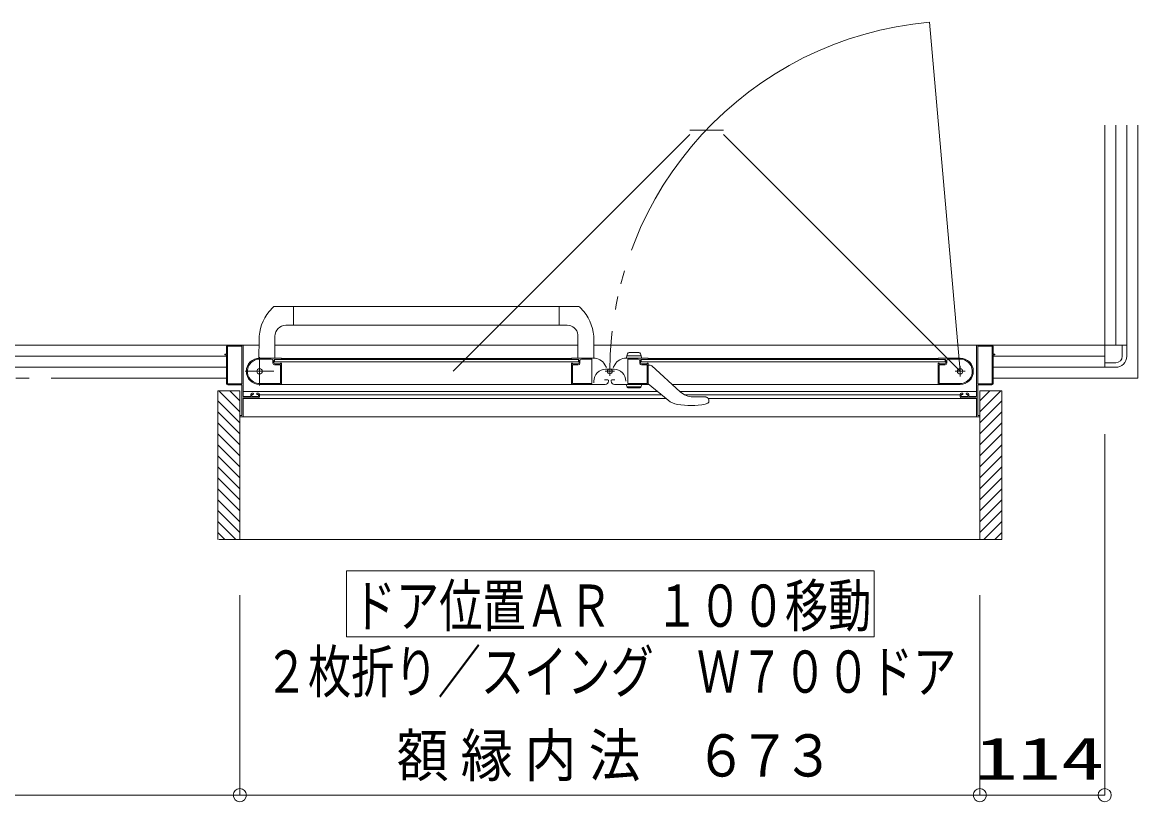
# Model space of a CAD drawing. Units: millimetres on the paper. Extents: x -305 to 305, y -152 to 152.
# Drawn here: x -202.6 to -151.9, y -68.2 to -32.7 of the extents above; entities that cross this region are included whole.
import ezdxf
from ezdxf.enums import TextEntityAlignment as Align

# ---------------------------------------------------------------- set-up
doc = ezdxf.new("R2010")
doc.units = ezdxf.units.MM
doc.linetypes.add('LONG_CHAIN', pattern=[21, 18, -1, 1, -1])
doc.linetypes.add('LONG_DOUBLE_CHAIN', pattern=[21.8, 18, -1, 0.6, -0.6, 0.6, -1])
doc.layers.add('0-0_0', color=7, linetype='Continuous', lineweight=9)
doc.layers.add('0-1_VIEW0001', color=7, linetype='Continuous', lineweight=9)
doc.styles.add('ＭＳ ゴシック', font='')
doc.styles.get('ＭＳ ゴシック').set_extended_font_data('MS Gothic')

# ---------------------------------------------------------------- blocks, each defined once
blk = doc.blocks.new('_ORIGIN')
at = {"layer": '0-0_0'}
blk.add_line((0, 0), (-1, 0), dxfattribs=at)
blk.add_circle((0, 0), 0.5, dxfattribs=at)

msp = doc.modelspace()

# ---------------------------------------------------------------- linework, layer by layer
at = {"layer": '0-1_VIEW0001', "linetype": 'LONG_DOUBLE_CHAIN'}
for p, q in [((-161.397, -32.747), (-160.009, -48.611)), ((-151.934, -37.426), (-151.934, -48.926)), ((-183.056, -48.611), (-172.296, -37.851)), ((-172.296, -37.651), (-170.77, -37.651)), ((-160.009, -48.611), (-170.77, -37.851)), ((-244.934, -48.926), (-193.359, -48.926)), ((-158.509, -48.926), (-151.934, -48.926))]:
    msp.add_line(p, q, dxfattribs=at)
at = {"layer": '0-1_VIEW0001'}
for p, q in [((-153.434, -48.426), (-153.434, -37.426)), ((-152.934, -47.426), (-152.934, -37.426)), ((-152.434, -37.426), (-152.434, -47.426)), ((-152.434, -47.426), (-152.434, -37.426)), ((-191.423, -45.888), (-191.238, -45.689)), ((-190.309, -45.661), (-191.169, -45.661)), ((-190.309, -45.661), (-177.374, -45.661)), ((-190.309, -46.516), (-190.309, -45.661)), ((-178.235, -46.516), (-178.235, -45.661)), ((-177.122, -45.887), (-177.305, -45.689)), ((-190.309, -46.516), (-190.664, -46.516)), ((-190.309, -46.511), (-178.235, -46.511)), ((-178.235, -46.516), (-177.88, -46.516)), ((-191.164, -47.016), (-191.164, -48.011)), ((-177.385, -46.947), (-177.385, -48.001)), ((-193.359, -47.476), (-193.359, -47.811)), ((-193.314, -47.486), (-193.314, -49.166)), ((-193.311, -47.426), (-191.885, -47.426)), ((-192.674, -47.471), (-193.299, -47.471)), ((-192.659, -49.166), (-192.659, -47.486)), ((-192.609, -49.746), (-192.609, -47.451)), ((-191.884, -47.184), (-191.887, -48.001)), ((-191.159, -47.426), (-177.385, -47.426)), ((-176.66, -47.184), (-176.657, -48.001)), ((-152.434, -47.426), (-176.659, -47.426)), ((-176.659, -47.426), (-158.559, -47.426)), ((-159.259, -49.746), (-159.259, -47.451)), ((-159.209, -49.166), (-159.209, -47.486)), ((-159.194, -47.471), (-158.569, -47.471)), ((-158.554, -47.486), (-158.554, -49.166)), ((-158.509, -47.476), (-158.509, -47.811)), ((-152.834, -47.426), (-152.434, -47.426)), ((-152.634, -47.426), (-152.634, -47.926)), ((-152.434, -47.426), (-152.434, -47.926)), ((-193.359, -47.926), (-243.434, -47.926)), ((-193.434, -47.836), (-193.434, -47.856)), ((-193.374, -47.826), (-193.424, -47.826)), ((-193.424, -47.866), (-193.374, -47.866)), ((-193.359, -47.881), (-193.359, -49.176)), ((-190.874, -48.011), (-191.859, -48.011)), ((-191.329, -48.056), (-191.859, -48.056)), ((-191.254, -48.246), (-191.254, -48.131)), ((-191.209, -48.226), (-191.209, -48.101)), ((-191.184, -48.176), (-191.184, -48.076)), ((-177.359, -48.076), (-191.184, -48.076)), ((-177.359, -48.176), (-191.184, -48.176)), ((-190.881, -48.074), (-190.867, -48.066)), ((-177.684, -48.026), (-190.859, -48.026)), ((-190.859, -48.053), (-190.859, -48.026)), ((-177.684, -48.026), (-177.684, -48.053)), ((-177.677, -48.066), (-177.663, -48.074)), ((-177.669, -48.011), (-176.683, -48.011)), ((-177.359, -48.076), (-177.359, -48.176)), ((-177.334, -48.101), (-177.334, -48.226)), ((-177.294, -48.131), (-177.294, -48.246)), ((-176.769, -48.056), (-177.219, -48.056)), ((-176.754, -49.151), (-176.754, -48.071)), ((-174.199, -48.011), (-175.186, -48.011)), ((-175.184, -48.011), (-175.132, -47.817)), ((-174.51, -47.911), (-175.157, -47.911)), ((-175.114, -49.151), (-175.114, -48.071)), ((-175.099, -48.056), (-174.649, -48.056)), ((-175.059, -47.761), (-174.608, -47.761)), ((-174.574, -48.131), (-174.574, -48.246)), ((-174.484, -48.011), (-174.536, -47.817)), ((-174.534, -48.101), (-174.534, -48.226)), ((-174.509, -48.076), (-160.684, -48.076)), ((-174.509, -48.076), (-174.509, -48.176)), ((-174.509, -48.176), (-160.684, -48.176)), ((-174.192, -48.066), (-174.206, -48.074)), ((-174.184, -48.026), (-161.009, -48.026)), ((-174.184, -48.026), (-174.184, -48.053)), ((-161.009, -48.053), (-161.009, -48.026)), ((-160.988, -48.074), (-161.002, -48.066)), ((-160.994, -48.011), (-160.009, -48.011)), ((-160.684, -48.176), (-160.684, -48.076)), ((-160.659, -48.226), (-160.659, -48.101)), ((-160.614, -48.246), (-160.614, -48.131)), ((-160.539, -48.056), (-160.009, -48.056)), ((-158.509, -47.881), (-158.509, -49.176)), ((-153.434, -47.926), (-158.509, -47.926)), ((-158.494, -47.826), (-158.444, -47.826)), ((-158.444, -47.866), (-158.494, -47.866)), ((-158.434, -47.836), (-158.434, -47.856)), ((-153.434, -48.426), (-153.434, -48.026)), ((-243.434, -48.426), (-193.359, -48.426)), ((-193.359, -48.426), (-243.434, -48.426)), ((-190.919, -48.321), (-191.179, -48.321)), ((-190.934, -48.276), (-191.159, -48.276)), ((-190.909, -49.151), (-190.909, -48.331)), ((-190.888, -48.236), (-190.894, -48.236)), ((-190.867, -48.247), (-190.881, -48.238)), ((-190.859, -49.201), (-190.859, -48.26)), ((-177.684, -49.211), (-177.684, -48.26)), ((-177.663, -48.238), (-177.677, -48.247)), ((-177.649, -48.236), (-177.655, -48.236)), ((-177.634, -48.336), (-177.634, -49.151)), ((-177.369, -48.321), (-177.619, -48.321)), ((-177.384, -48.276), (-177.609, -48.276)), ((-176.088, -48.441), (-176.163, -48.311)), ((-176.124, -48.517), (-175.744, -48.517)), ((-175.78, -48.441), (-175.705, -48.311)), ((-174.499, -48.321), (-174.249, -48.321)), ((-174.484, -48.276), (-174.259, -48.276)), ((-174.234, -48.336), (-174.234, -49.151)), ((-174.219, -48.236), (-174.213, -48.236)), ((-174.206, -48.238), (-174.192, -48.247)), ((-174.184, -48.26), (-174.184, -49.201)), ((-174.184, -48.336), (-174.093, -48.336)), ((-174.022, -48.366), (-172.734, -49.544)), ((-161.009, -49.201), (-161.009, -48.26)), ((-161.002, -48.247), (-160.988, -48.238)), ((-160.98, -48.236), (-160.974, -48.236)), ((-160.959, -49.151), (-160.959, -48.331)), ((-160.949, -48.321), (-160.689, -48.321)), ((-160.934, -48.276), (-160.709, -48.276)), ((-158.509, -48.426), (-153.434, -48.426)), ((-153.434, -48.426), (-158.509, -48.426)), ((-152.934, -48.226), (-153.434, -48.226)), ((-153.434, -48.426), (-152.934, -48.426)), ((-193.299, -49.181), (-192.674, -49.181)), ((-191.933, -49.161), (-190.919, -49.161)), ((-177.624, -49.161), (-176.764, -49.161)), ((-176.664, -49.137), (-176.664, -49.057)), ((-176.019, -49.006), (-176.169, -49.006)), ((-175.994, -49.061), (-175.994, -49.031)), ((-175.874, -49.061), (-175.874, -49.031)), ((-175.849, -49.006), (-175.699, -49.006)), ((-174.244, -49.161), (-175.104, -49.161)), ((-173.289, -49.925), (-174.184, -49.186)), ((-159.936, -49.161), (-160.949, -49.161)), ((-158.569, -49.181), (-159.194, -49.181)), ((-193.759, -56.251), (-193.759, -49.501)), ((-192.76, -49.501), (-193.759, -49.501)), ((-192.759, -50.451), (-193.709, -49.501)), ((-193.309, -49.226), (-192.674, -49.226)), ((-192.759, -49.951), (-193.209, -49.501)), ((-192.759, -56.251), (-192.759, -49.501)), ((-192.659, -49.241), (-192.659, -50.611)), ((-173.764, -49.533), (-192.609, -49.533)), ((-192.259, -49.661), (-192.259, -49.746)), ((-192.214, -49.746), (-192.214, -49.676)), ((-192.154, -49.611), (-192.209, -49.611)), ((-192.199, -49.661), (-192.154, -49.661)), ((-192.139, -49.646), (-192.139, -49.626)), ((-191.989, -49.626), (-191.989, -49.646)), ((-191.909, -49.611), (-191.974, -49.611)), ((-191.974, -49.661), (-191.929, -49.661)), ((-191.914, -49.676), (-191.914, -49.746)), ((-191.86, -49.211), (-177.684, -49.211)), ((-191.859, -49.761), (-191.859, -49.661)), ((-173.594, -49.673), (-191.859, -49.673)), ((-177.715, -49.211), (-176.145, -49.211)), ((-174.154, -49.211), (-175.724, -49.211)), ((-174.51, -49.311), (-175.157, -49.311)), ((-175.117, -49.361), (-174.551, -49.361)), ((-174.484, -49.211), (-174.517, -49.335)), ((-160.009, -49.211), (-173.098, -49.211)), ((-159.259, -49.533), (-172.746, -49.533)), ((-160.009, -49.673), (-172.549, -49.673)), ((-160.009, -49.761), (-160.009, -49.661)), ((-159.959, -49.611), (-159.894, -49.611)), ((-159.954, -49.676), (-159.954, -49.746)), ((-159.894, -49.661), (-159.939, -49.661)), ((-159.879, -49.626), (-159.879, -49.646)), ((-159.729, -49.646), (-159.729, -49.626)), ((-159.714, -49.611), (-159.659, -49.611)), ((-159.669, -49.661), (-159.714, -49.661)), ((-159.654, -49.746), (-159.654, -49.676)), ((-159.609, -49.661), (-159.609, -49.746)), ((-159.209, -49.241), (-159.209, -50.611)), ((-158.559, -49.226), (-159.194, -49.226)), ((-159.109, -56.251), (-159.109, -49.501)), ((-159.109, -50.451), (-158.159, -49.501)), ((-159.109, -49.951), (-158.659, -49.501)), ((-192.759, -50.951), (-193.759, -49.951)), ((-192.609, -50.661), (-192.609, -49.826)), ((-173.38, -49.85), (-192.609, -49.85)), ((-192.274, -49.761), (-192.594, -49.761)), ((-192.594, -49.811), (-191.909, -49.811)), ((-191.929, -49.761), (-192.199, -49.761)), ((-172.151, -49.77), (-171.631, -49.77)), ((-171.598, -50.104), (-171.482, -50.06)), ((-171.448, -50.033), (-171.482, -50.06)), ((-171.47, -49.832), (-171.468, -49.834)), ((-171.448, -50.033), (-171.447, -50.033)), ((-159.259, -49.85), (-171.434, -49.85)), ((-171.434, -49.908), (-171.434, -49.99)), ((-159.274, -49.811), (-159.959, -49.811)), ((-159.939, -49.761), (-159.669, -49.761)), ((-159.594, -49.761), (-159.274, -49.761)), ((-159.259, -50.661), (-159.259, -49.826)), ((-159.109, -50.951), (-158.109, -49.951)), ((-192.759, -51.451), (-193.759, -50.451)), ((-192.674, -50.626), (-192.744, -50.626)), ((-192.744, -50.676), (-192.624, -50.676)), ((-159.259, -50.676), (-192.609, -50.676)), ((-159.124, -50.676), (-159.244, -50.676)), ((-159.194, -50.626), (-159.124, -50.626)), ((-159.109, -51.451), (-158.109, -50.451)), ((-192.759, -51.951), (-193.759, -50.951)), ((-159.109, -51.951), (-158.109, -50.951)), ((-192.759, -52.451), (-193.759, -51.451)), ((-159.109, -52.451), (-158.109, -51.451)), ((-153.434, -51.467), (-153.434, -67.875)), ((-192.759, -52.951), (-193.759, -51.951)), ((-159.109, -52.951), (-158.109, -51.951)), ((-192.759, -53.451), (-193.759, -52.451)), ((-159.109, -53.451), (-158.109, -52.451)), ((-192.759, -53.951), (-193.759, -52.951)), ((-159.109, -53.951), (-158.109, -52.951)), ((-192.759, -54.451), (-193.759, -53.451)), ((-159.109, -54.451), (-158.109, -53.451)), ((-192.759, -54.951), (-193.759, -53.951)), ((-159.109, -54.951), (-158.109, -53.951)), ((-192.759, -55.446), (-193.759, -54.446)), ((-159.109, -55.446), (-158.109, -54.446)), ((-192.759, -55.941), (-193.759, -54.941)), ((-159.109, -55.941), (-158.109, -54.941)), ((-192.944, -56.251), (-193.759, -55.436)), ((-158.925, -56.251), (-158.109, -55.436)), ((-193.439, -56.251), (-193.759, -55.931)), ((-193.708, -56.251), (-158.109, -56.251)), ((-158.43, -56.251), (-158.109, -55.931)), ((-187.909, -60.682), (-187.909, -57.682)), ((-187.909, -57.682), (-163.909, -57.682)), ((-163.909, -60.682), (-163.909, -57.682)), ((-192.759, -58.791), (-192.759, -67.875)), ((-192.759, -58.791), (-192.759, -67.875)), ((-159.109, -58.791), (-159.109, -67.875)), ((-159.109, -58.791), (-159.109, -67.875)), ((-187.909, -60.682), (-163.909, -60.682)), ((-242.834, -67.875), (-193.359, -67.875)), ((-192.159, -67.875), (-159.709, -67.875)), ((-158.509, -67.875), (-154.034, -67.875))]:
    msp.add_line(p, q, dxfattribs=at)
at = {"layer": '0-1_VIEW0001', "linetype": 'LONG_CHAIN'}
for p, q in [((-191.859, -47.961), (-191.859, -49.261)), ((-191.209, -48.611), (-192.509, -48.611)), ((-176.147, -48.611), (-175.722, -48.611)), ((-175.934, -48.824), (-175.934, -48.432)), ((-159.779, -48.611), (-160.239, -48.611)), ((-160.009, -48.841), (-160.009, -48.381))]:
    msp.add_line(p, q, dxfattribs=at)
at = {"layer": '0-1_VIEW0001', "color": 5}
msp.add_line((-159.109, -49.501), (-159.109, -56.251), dxfattribs=at)
at = {"layer": '0-1_VIEW0001'}
for points in [[(-193.309, -47.426), (-244.434, -47.426), (-244.434, -37.426)], [(-174.484, -49.211), (-175.184, -49.211), (-175.15, -49.335)], [(-158.109, -56.251), (-158.109, -49.501), (-159.11, -49.501)], [(-171.57, -49.779), (-171.574, -49.777), (-171.578, -49.776), (-171.582, -49.776), (-171.587, -49.775), (-171.591, -49.774), (-171.595, -49.773), (-171.6, -49.773), (-171.604, -49.772), (-171.608, -49.771), (-171.613, -49.771), (-171.615, -49.771), (-171.617, -49.771), (-171.619, -49.771), (-171.621, -49.77), (-171.623, -49.77), (-171.626, -49.77), (-171.628, -49.77), (-171.63, -49.77), (-171.632, -49.77), (-171.634, -49.77)], [(-171.47, -49.831), (-171.471, -49.831), (-171.472, -49.83), (-171.473, -49.829), (-171.474, -49.828), (-171.475, -49.827), (-171.477, -49.826), (-171.478, -49.825), (-171.479, -49.824), (-171.481, -49.823), (-171.482, -49.822), (-171.484, -49.821), (-171.485, -49.82), (-171.486, -49.819), (-171.488, -49.817), (-171.489, -49.816), (-171.491, -49.815), (-171.492, -49.814), (-171.494, -49.813), (-171.496, -49.812), (-171.499, -49.81), (-171.502, -49.808), (-171.505, -49.806), (-171.508, -49.804), (-171.512, -49.802), (-171.515, -49.8), (-171.519, -49.798), (-171.523, -49.796), (-171.526, -49.795), (-171.53, -49.793), (-171.534, -49.791), (-171.538, -49.79), (-171.541, -49.788), (-171.545, -49.786), (-171.549, -49.785), (-171.553, -49.784), (-171.557, -49.782), (-171.562, -49.781), (-171.566, -49.78), (-171.57, -49.779)], [(-171.434, -49.99), (-171.434, -49.992), (-171.435, -49.995), (-171.435, -49.997), (-171.435, -49.999), (-171.436, -50.001), (-171.436, -50.004), (-171.436, -50.006), (-171.437, -50.008), (-171.437, -50.01), (-171.438, -50.012), (-171.438, -50.015), (-171.439, -50.017), (-171.44, -50.019), (-171.44, -50.021), (-171.441, -50.023), (-171.442, -50.025), (-171.443, -50.027), (-171.445, -50.029), (-171.446, -50.031), (-171.447, -50.033)]]:
    msp.add_lwpolyline(points, dxfattribs=at)
for centre, radius in [((-191.859, -48.611), 0.125), ((-175.934, -48.611), 0.113), ((-160.009, -48.611), 0.125)]:
    msp.add_circle(centre, radius, dxfattribs=at)
at = {"layer": '0-1_VIEW0001', "linetype": 'LONG_DOUBLE_CHAIN'}
msp.add_arc((-160.009, -48.611), 15.925, 95, 180, dxfattribs=at)
at = {"layer": '0-1_VIEW0001'}
for centre, radius, start, end in [((-189.814, -47.191), 2.07, 140.9758, 179.8), ((-191.169, -45.761), 0.1, 90, 133.4724), ((-177.374, -45.761), 0.1, 46.5276, 90), ((-178.729, -47.191), 2.07, 0.2, 39.0581), ((-190.664, -47.016), 0.5, 90, 180), ((-177.88, -47.016), 0.5, 7.9556, 90), ((-193.309, -47.476), 0.05, 90, 180), ((-193.299, -47.486), 0.015, 90, 180), ((-192.674, -47.486), 0.015, 0, 90), ((-192.634, -47.451), 0.025, 0, 90), ((-159.234, -47.451), 0.025, 90, 180), ((-159.194, -47.486), 0.015, 90, 180), ((-158.569, -47.486), 0.015, 0, 90), ((-158.559, -47.476), 0.05, 0, 90), ((-193.424, -47.836), 0.01, 90, 180), ((-193.424, -47.856), 0.01, 180, 270), ((-193.374, -47.811), 0.015, 270, 0), ((-193.374, -47.881), 0.015, 0, 90), ((-191.859, -48.611), 0.6, 90, 270), ((-191.859, -48.611), 0.555, 90, 262.2329), ((-191.329, -48.131), 0.075, 0, 90), ((-191.184, -48.101), 0.025, 90, 180), ((-190.888, -48.061), 0.015, 270, 300.9638), ((-190.874, -48.026), 0.015, 0, 90), ((-190.874, -48.053), 0.015, 300.9638, 0), ((-177.669, -48.026), 0.015, 90, 180), ((-177.669, -48.053), 0.015, 180, 239.0362), ((-177.655, -48.061), 0.015, 239.0362, 270), ((-177.359, -48.101), 0.025, 0, 90), ((-177.219, -48.131), 0.075, 90, 180), ((-176.769, -48.071), 0.015, 0, 90), ((-176.683, -48.611), 0.6, 30, 90), ((-175.186, -48.611), 0.6, 90, 150), ((-175.059, -47.836), 0.075, 90, 165), ((-175.099, -48.071), 0.015, 90, 180), ((-174.649, -48.131), 0.075, 0, 90), ((-174.608, -47.836), 0.075, 15, 90), ((-174.509, -48.101), 0.025, 90, 180), ((-174.213, -48.061), 0.015, 270, 300.9638), ((-174.199, -48.026), 0.015, 0, 90), ((-174.199, -48.053), 0.015, 300.9638, 0), ((-160.994, -48.026), 0.015, 90, 180), ((-160.994, -48.053), 0.015, 180, 239.0362), ((-160.98, -48.061), 0.015, 239.0362, 270), ((-160.684, -48.101), 0.025, 0, 90), ((-160.539, -48.131), 0.075, 90, 180), ((-160.009, -48.611), 0.6, 270, 90), ((-160.009, -48.611), 0.555, 277.7671, 90), ((-158.494, -47.811), 0.015, 180, 270), ((-158.494, -47.881), 0.015, 90, 180), ((-158.444, -47.836), 0.01, 0, 90), ((-158.444, -47.856), 0.01, 270, 0), ((-152.934, -47.926), 0.5, 270, 0), ((-152.934, -47.926), 0.3, 270, 0), ((-191.179, -48.246), 0.075, 180, 270), ((-191.159, -48.226), 0.05, 180, 270), ((-190.934, -48.251), 0.025, 270, 0), ((-190.919, -48.331), 0.01, 0, 90), ((-190.894, -48.251), 0.015, 90, 180), ((-190.888, -48.251), 0.015, 59.0362, 90), ((-190.874, -48.26), 0.015, 0, 59.0362), ((-177.669, -48.26), 0.015, 120.9638, 180), ((-177.655, -48.251), 0.015, 90, 120.9638), ((-177.649, -48.251), 0.015, 0, 90), ((-177.609, -48.251), 0.025, 180, 270), ((-177.619, -48.336), 0.015, 90, 180), ((-177.384, -48.226), 0.05, 270, 0), ((-177.369, -48.246), 0.075, 270, 0), ((-176.124, -49.057), 0.54, 90, 180), ((-175.744, -49.057), 0.54, 0, 90), ((-174.499, -48.246), 0.075, 180, 270), ((-174.484, -48.226), 0.05, 180, 270), ((-174.259, -48.251), 0.025, 270, 0), ((-174.249, -48.336), 0.015, 0, 90), ((-174.219, -48.251), 0.015, 90, 180), ((-174.213, -48.251), 0.015, 59.0362, 90), ((-174.199, -48.26), 0.015, 0, 59.0362), ((-174.093, -48.436), 0.1, 47.5638, 90), ((-160.994, -48.26), 0.015, 120.9638, 180), ((-160.98, -48.251), 0.015, 90, 120.9638), ((-160.974, -48.251), 0.015, 0, 90), ((-160.934, -48.251), 0.025, 180, 270), ((-160.949, -48.331), 0.01, 90, 180), ((-160.709, -48.226), 0.05, 270, 0), ((-160.689, -48.246), 0.075, 270, 0), ((-193.309, -49.176), 0.05, 180, 270), ((-193.299, -49.166), 0.015, 180, 270), ((-192.674, -49.166), 0.015, 270, 0), ((-191.933, -49.151), 0.01, 262.2329, 270), ((-190.919, -49.151), 0.01, 270, 0), ((-177.624, -49.151), 0.01, 180, 270), ((-176.764, -49.151), 0.01, 270, 0), ((-176.144, -49.061), 0.15, 270, 0), ((-176.019, -49.031), 0.025, 0, 90), ((-175.849, -49.031), 0.025, 90, 180), ((-175.724, -49.061), 0.15, 180, 270), ((-175.104, -49.151), 0.01, 180, 270), ((-174.244, -49.151), 0.01, 270, 0), ((-160.949, -49.151), 0.01, 180, 270), ((-159.936, -49.151), 0.01, 270, 277.7671), ((-159.194, -49.166), 0.015, 180, 270), ((-158.569, -49.166), 0.015, 270, 0), ((-158.559, -49.176), 0.05, 270, 0), ((-192.674, -49.241), 0.015, 0, 90), ((-192.209, -49.661), 0.05, 90, 180), ((-192.199, -49.676), 0.015, 90, 180), ((-192.154, -49.626), 0.015, 0, 90), ((-192.154, -49.646), 0.015, 270, 0), ((-191.974, -49.626), 0.015, 90, 180), ((-191.974, -49.646), 0.015, 180, 270), ((-191.929, -49.676), 0.015, 0, 90), ((-191.909, -49.661), 0.05, 0, 90), ((-190.869, -49.201), 0.01, 270, 0), ((-177.674, -49.201), 0.01, 180, 270), ((-175.117, -49.326), 0.035, 195, 270), ((-174.551, -49.326), 0.035, 270, 345), ((-174.194, -49.201), 0.01, 270, 0), ((-172.151, -48.905), 0.865, 227.5638, 270), ((-160.999, -49.201), 0.01, 180, 270), ((-160.109, -49.196), 0.015, 267.3065, 270), ((-159.959, -49.661), 0.05, 90, 180), ((-159.939, -49.676), 0.015, 90, 180), ((-159.894, -49.626), 0.015, 0, 90), ((-159.894, -49.646), 0.015, 270, 0), ((-159.714, -49.626), 0.015, 90, 180), ((-159.714, -49.646), 0.015, 180, 270), ((-159.669, -49.676), 0.015, 0, 90), ((-159.659, -49.661), 0.05, 0, 90), ((-159.194, -49.241), 0.015, 90, 180), ((-192.594, -49.746), 0.015, 180, 270), ((-192.594, -49.826), 0.015, 90, 180), ((-192.274, -49.746), 0.015, 270, 0), ((-192.199, -49.746), 0.015, 180, 270), ((-191.929, -49.746), 0.015, 270, 0), ((-191.909, -49.761), 0.05, 270, 0), ((-172.716, -49.23), 0.9, 230.5, 260.7116), ((-172.269, -46.496), 3.67, 260.7116, 280.5453), ((-171.534, -49.908), 0.1, 0, 48.1897), ((-159.959, -49.761), 0.05, 180, 270), ((-159.939, -49.746), 0.015, 180, 270), ((-159.669, -49.746), 0.015, 270, 0), ((-159.594, -49.746), 0.015, 180, 270), ((-159.274, -49.746), 0.015, 270, 0), ((-159.274, -49.826), 0.015, 0, 90), ((-192.744, -50.641), 0.015, 90, 180), ((-192.744, -50.661), 0.015, 180, 270), ((-192.674, -50.611), 0.015, 270, 0), ((-192.624, -50.661), 0.015, 270, 0), ((-159.244, -50.661), 0.015, 180, 270), ((-159.194, -50.611), 0.015, 180, 270), ((-159.124, -50.641), 0.015, 0, 90), ((-159.124, -50.661), 0.015, 270, 0)]:
    msp.add_arc(centre, radius, start, end, dxfattribs=at)

# ---------------------------------------------------------------- block references
at = {"layer": '0-1_VIEW0001', "xscale": 0.6, "yscale": 0.6}
for p in [(-192.759, -67.875), (-159.109, -67.875), (-153.434, -67.875)]:
    msp.add_blockref('_ORIGIN', p, dxfattribs=at)
at = {"layer": '0-1_VIEW0001', "xscale": 0.6, "yscale": 0.6, "rotation": 180}
for p in [(-192.759, -67.875), (-159.109, -67.875)]:
    msp.add_blockref('_ORIGIN', p, dxfattribs=at)

# ---------------------------------------------------------------- texts
at = {"layer": '0-1_VIEW0001', "style": 'ＭＳ ゴシック'}
for s, width, p in [('ドア位置ＡＲ\u3000１００移動', 0.75, (-187.623, -60.802)), ('２枚折り／スイング\u3000Ｗ７００ドア', 0.75, (-191.623, -63.799)), ('額', 0.9, (-185.623, -67.609)), ('縁', 0.9, (-182.715, -67.609)), ('内', 0.9, (-179.807, -67.609)), ('法', 0.9, (-176.899, -67.609)), ('６', 0.9, (-172.059, -67.609)), ('７', 0.9, (-170.071, -67.609)), ('３', 0.9, (-168.083, -67.609)), ('114', 1.5, (-159.343, -67.745))]:
    msp.add_text(s, height=1.921, dxfattribs=dict(at, width=width)).set_placement(p, align=Align.BOTTOM_LEFT)

doc.saveas('drawing.dxf')
